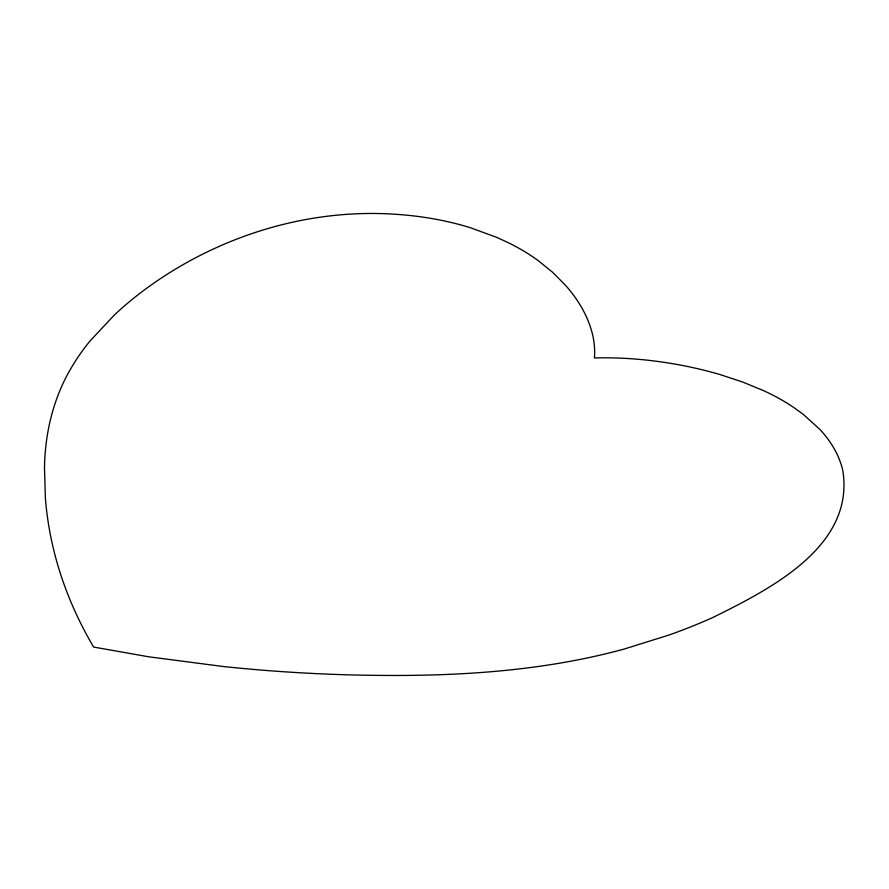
<?xml version="1.0" encoding="UTF-8"?>
<svg xmlns="http://www.w3.org/2000/svg" width="889" height="889" viewBox="0 0 889 889"><rect width="100%" height="100%" fill="white"/><g stroke="black" fill="none" stroke-linecap="round" stroke-linejoin="round"><path stroke-width="1.33" d="M44.494 467.725L45.372 497.951A954.03 550.802 0 0 0 59.952 572.227C68.264 598.353 79.677 623.467 93.645 647.059L148.907 656.827L223.272 666.517A954.03 550.802 0 0 0 351.922 674.929C427.653 676.773 503.963 674.395 578.483 659.738A443.622 256.121 0 0 0 623.778 649.17L669.239 634.957A481.138 277.779 0 0 0 713.334 617.266C769.641 589.307 854.818 546.702 842.839 470.77A207.026 119.526 0 0 0 819.836 429.387L803.034 414.174L792.999 406.962A218.116 125.927 0 0 0 763.462 390.593L742.76 382.07L720.201 374.613A277.612 160.276 0 0 0 683.797 365.723C654.393 360.001 624.389 357.134 594.419 357.945C595.952 339.809 590.063 321.829 580.95 306.338A277.612 160.276 0 0 0 565.537 285.325L552.625 272.301L537.867 260.355A218.116 125.927 0 0 0 509.508 243.297L497.029 237.496L470.67 227.806A207.026 119.526 0 0 0 399.005 214.516C308.95 207.493 217.694 235.896 145.263 289.292A481.138 277.779 0 0 0 114.614 314.75L90 340.998A443.622 256.121 0 0 0 71.687 367.146C53.54 397.372 45.017 432.643 44.494 467.725"/></g></svg>
